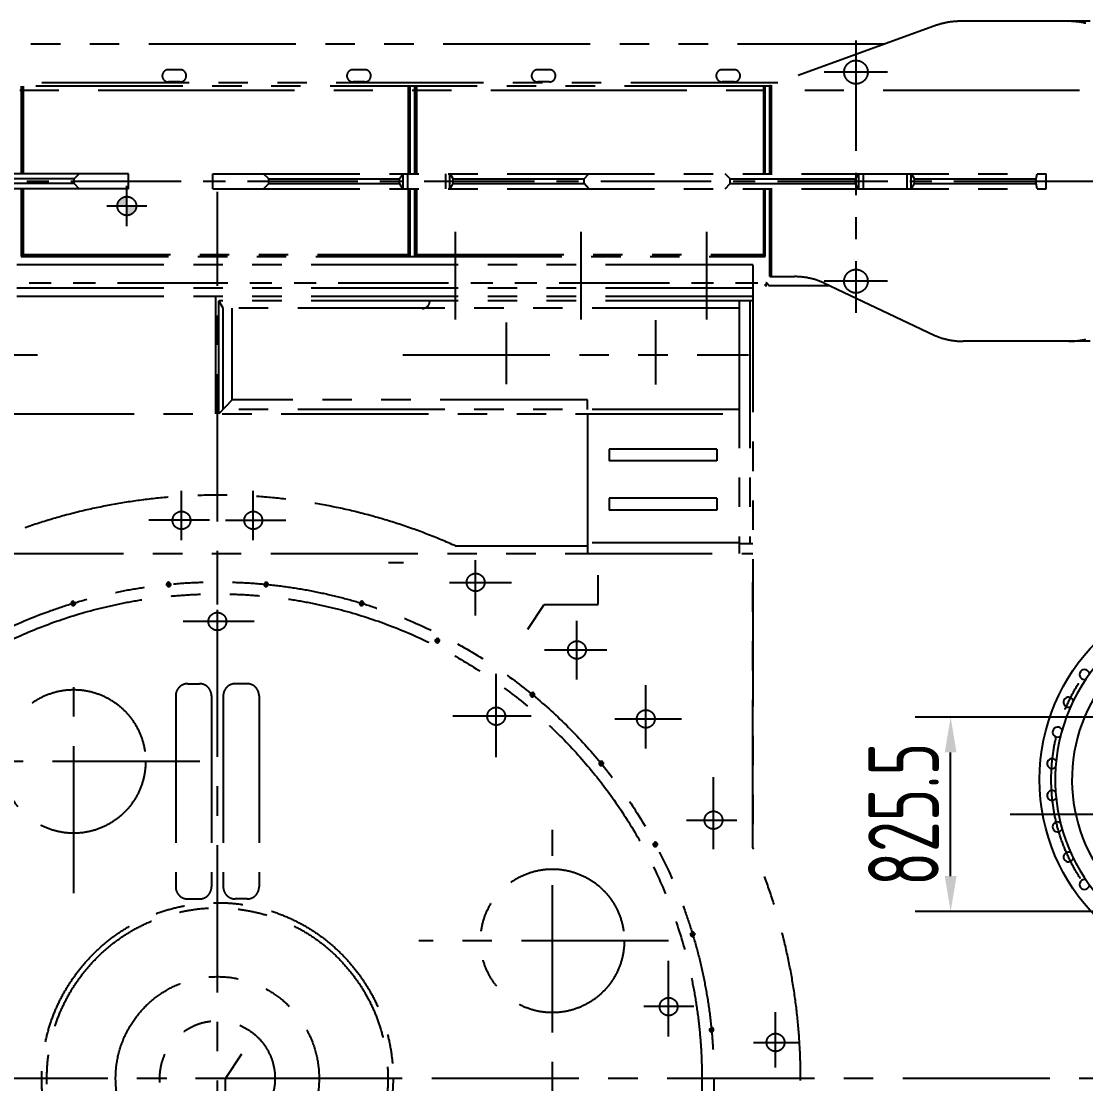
# Model space of a CAD drawing. Header units: millimetres. Extents: x 0 to 21000, y 0 to 14850.
# Drawn here: x 8710 to 13229, y 7724 to 12236 of the extents above; entities that cross this region are included whole.
import ezdxf

# ---------------------------------------------------------------- set-up
doc = ezdxf.new("R2010")
doc.units = ezdxf.units.MM
doc.header["$LTSCALE"] = 500
doc.linetypes.add('G', pattern=[2, 1.25, -0.25, 0.25, -0.25])
doc.linetypes.add('K', pattern=[2.5, 1.25, -0.25, 0.25, -0.25, 0.25, -0.25])
for name, color, linetype in [('01', 7, 'Continuous'), ('05', 4, 'G'), ('07', 6, 'K'), ('08', 1, 'Continuous')]:
    doc.layers.add(name, color=color, linetype=linetype)
doc.styles.get("Standard").update_dxf_attribs({"font": 'isocp', "width": 0.707, "bigfont": 'intecad.shx'})
doc.dimstyles.new('INTE', dxfattribs={"dimscale": 50, "dimtxt": 6, "dimasz": 3, "dimexe": 3, "dimexo": 0, "dimgap": 1, "dimtad": 1, "dimdec": 1, "dimdsep": 46, "dimtxsty": 'Standard', "dimcen": 0, "dimclrd": 1, "dimclre": 1, "dimclrt": 3, "dimaunit": 1, "dimadec": 0, "dimazin": 0, "dimtfac": 1, "dimtdec": 1, "dimtmove": 0, "dimatfit": 0, "dimfxl": 1, "dimarcsym": 0})

# ---------------------------------------------------------------- blocks, each defined once
blk = doc.blocks.new('errwrre')
at = {"layer": '07', "linetype": 'K'}
h = blk.add_hatch(color=6, dxfattribs=at)
h.paths.add_polyline_path([(-17171.7, 28830.1), (-17171.7, 28870.1, -0.414214), (-17131.7, 28830.1)])
h.paths.add_polyline_path([(-17171.7, 28830.1), (-17171.7, 28790.1, -0.414214), (-17211.7, 28830.1)])
at = {"layer": '05', "color": 142, "linetype": 'G', "ltscale": 0.75}
blk.add_line((-17276.7, 24092.4), (-17276.7, 34344.4), dxfattribs=at)
at = {"layer": '05', "color": 142, "linetype": 'G'}
for p, q in [((-13466.7, 33749.6), (-13466.7, 23157.2)), ((-9832, 29214.6), (-17231.4, 29214.6)), ((-16540.2, 26904), (-16540.2, 28384.5))]:
    blk.add_line(p, q, dxfattribs=at)
at = {"layer": '07', "color": 6, "linetype": 'K', "ltscale": 1.25}
blk.add_line((-17276.7, 32655.4), (-17276.7, 33154), dxfattribs=at)
at = {"layer": '07', "color": 6, "linetype": 'K'}
for p, q in [((-17956.2, 32920.3), (-17956.2, 32368.4)), ((-16597.2, 32920.3), (-16597.2, 32381.4)), ((-17308.7, 29195.1), (-17308.7, 32733.1)), ((-17244.7, 32733.1), (-17308.7, 32733.1)), ((-17244.7, 29195.1), (-17244.7, 32733.1)), ((-17286.7, 32691.1), (-17308.7, 32696.2)), ((-17286.7, 32175), (-17286.7, 32691.1)), ((-17266.7, 32691.1), (-17286.7, 32691.1)), ((-17244.7, 32696.2), (-17266.7, 32691.1)), ((-17266.7, 32175), (-17266.7, 32691.1)), ((-17939.3, 32268.3), (-17681.7, 31560.1)), ((-16845.6, 31789.1), (-16623.3, 32257.9)), ((-17286.7, 32175), (-17308.7, 32161.4)), ((-17244.7, 32160.1), (-17308.7, 32160.1)), ((-17308.7, 32141.6), (-17244.7, 32141.6)), ((-17266.7, 32175), (-17286.7, 32175)), ((-17244.7, 32161.4), (-17266.7, 32175)), ((-17859.2, 32048.1), (-17859.2, 26343.7)), ((-17308.7, 31957.2), (-17244.7, 31957.2)), ((-17244.7, 31938.7), (-17308.7, 31938.7)), ((-17286.7, 31923.8), (-17308.7, 31937.4)), ((-17286.7, 31392.1), (-17286.7, 31923.8)), ((-17266.7, 31923.8), (-17286.7, 31923.8)), ((-17244.7, 31937.4), (-17266.7, 31923.8)), ((-17266.7, 31392.1), (-17266.7, 31923.8)), ((-16834.2, 31555.2), (-16834.2, 31813.1)), ((-13619.1, 31490.9), (-13619.1, 31689.2)), ((-16871.7, 31560.1), (-16871.7, 31665.6)), ((-17694.2, 31594.5), (-17694.2, 26484.7)), ((-17308.7, 31568.1), (-17684.5, 31568.1)), ((-17308.7, 31560.1), (-17681.7, 31560.1)), ((-17681.2, 31568.1), (-17681.2, 25373.1)), ((-16871.7, 31568.1), (-17244.7, 31568.1)), ((-16871.7, 31560.1), (-17244.7, 31560.1)), ((-16839.9, 31551.9), (-16834.2, 31555.2)), ((-13512.3, 31584.6), (-13748.5, 31584.6)), ((-17308.7, 31541.1), (-17681.2, 31541.1)), ((-17681.2, 31533.2), (-17308.7, 31533.2)), ((-16957.2, 31541.1), (-17244.7, 31541.1)), ((-17244.7, 31533.2), (-16965.2, 31533.2)), ((-16965.2, 31533.2), (-16957.2, 31541.1)), ((-16965.2, 30060.1), (-16965.2, 31533.2)), ((-16957.2, 30052.1), (-16957.2, 31541.1)), ((-16840.6, 31543.2), (-16829.7, 31543.2)), ((-16834.9, 31547.4), (-16834.9, 31538.4)), ((-16921.2, 31487.6), (-16921.2, 26922.3)), ((-16921.2, 31487.6), (-14448.7, 31487.6)), ((-16822.6, 31487.6), (-16822.6, 26922.3)), ((-16787.1, 31487.6), (-16787.1, 26922.3)), ((-16768.7, 31487.6), (-16768.7, 29220.6)), ((-16768.7, 31475.6), (-15738.7, 31475.6)), ((-16540.2, 30001.8), (-16540.2, 31469.3)), ((-15738.7, 31430.6), (-15738.7, 31487.6)), ((-14448.7, 31488.1), (-15695.7, 31488.1)), ((-15695.7, 26941.1), (-15695.7, 31488.1)), ((-16768.7, 31430.6), (-15695.7, 31430.6)), ((-16737.7, 31430.6), (-16737.7, 29239.6)), ((-16307.7, 31430.6), (-16307.7, 29238)), ((-16289.7, 26985.6), (-16289.7, 31430.6)), ((-15741.2, 31430.6), (-15741.2, 30785.6)), ((-14563.3, 31207.2), (-14563.3, 31420.5)), ((-17750.7, 31408.6), (-17750.7, 31358.6)), ((-17698.7, 31408.6), (-17698.7, 31358.6)), ((-17286.7, 31392.1), (-17308.7, 31371)), ((-17266.7, 31392.1), (-17286.7, 31392.1)), ((-17244.7, 31371), (-17266.7, 31392.1)), ((-16139.1, 31335.6), (-16089.1, 31335.6)), ((-16139.1, 31335.6), (-16139.1, 30878.6)), ((-16089.1, 31335.6), (-16089.1, 30878.6)), ((-15930.5, 31335.6), (-15880.5, 31335.6)), ((-15930.5, 31335.6), (-15930.5, 30878.6)), ((-15880.5, 31335.6), (-15880.5, 30878.6)), ((-13673.3, 31324.7), (-13673.3, 31300.7)), ((-17062.6, 31291), (-16690.3, 31291)), ((-14440.3, 31321.2), (-14745.4, 31321.2)), ((-13661.3, 31312.7), (-13685.3, 31312.7)), ((-14066.7, 31232.1), (-14090.7, 31232.1)), ((-14078.7, 31244.1), (-14078.7, 31220.1)), ((-13771.2, 31237.2), (-13771.2, 31024.9)), ((-14993.3, 30902), (-14993.3, 31185)), ((-14050.7, 31130.6), (-14050.7, 30069.5)), ((-13644, 31130.6), (-13965.7, 31130.6)), ((-16686.9, 31074.6), (-16413.9, 31074.6)), ((-14448.5, 31073.9), (-14472.5, 31073.9)), ((-14460.5, 31085.9), (-14460.5, 31061.9)), ((-14868.3, 31033.9), (-15136.6, 31033.9)), ((-16139.1, 30878.6), (-16089.1, 30878.6)), ((-15930.5, 30878.6), (-15880.5, 30878.6)), ((-15478.8, 30831), (-15603.8, 30831)), ((-15478.8, 30602.1), (-15478.8, 30831)), ((-15286, 30603.8), (-15286, 30868.5)), ((-14792.2, 30844.3), (-14816.2, 30844.3)), ((-14804.2, 30856.3), (-14804.2, 30832.3)), ((-17286.7, 30772.1), (-17308.7, 30791.6)), ((-17244.7, 30791.6), (-17266.7, 30772.1)), ((-16348.7, 30785.6), (-16348.7, 29277.6)), ((-16307.7, 30785.6), (-16348.7, 30785.6)), ((-16289.7, 30785.6), (-15695.7, 30785.6)), ((-15728.7, 30223.9), (-15728.7, 30785.6)), ((-17286.7, 30216.3), (-17286.7, 30772.1)), ((-17266.7, 30772.1), (-17286.7, 30772.1)), ((-17266.7, 30216.3), (-17266.7, 30772.1)), ((-17062.6, 30757.6), (-16690.3, 30757.6)), ((-15160.8, 30741.2), (-15410, 30741.2)), ((-17750.7, 30624.6), (-17750.7, 30574.6)), ((-17698.7, 30624.6), (-17698.7, 30574.6)), ((-15375.1, 30532.4), (-15478.8, 30602.1)), ((-12411.6, 30637.1), (-14522.4, 30637.1)), ((-15096.4, 30564.1), (-15096.4, 30540.1)), ((-15084.4, 30552.1), (-15108.4, 30552.1)), ((-15004.7, 30546.8), (-15004.7, 30214.8)), ((-15573.3, 30199.9), (-15573.3, 30463.6)), ((-16676.8, 30440.6), (-16415.6, 30440.6)), ((-14831.3, 30398.6), (-15185, 30398.6)), ((-15432.4, 30311.2), (-15667.2, 30311.2)), ((-17286.7, 30216.3), (-17308.7, 30202.7)), ((-17244.7, 30201.4), (-17308.7, 30201.4)), ((-17266.7, 30216.3), (-17286.7, 30216.3)), ((-17244.7, 30202.7), (-17266.7, 30216.3)), ((-17062.6, 30224.2), (-16690.3, 30224.2)), ((-17308.7, 30182.9), (-17244.7, 30182.9)), ((-15314, 30148.4), (-15338, 30148.4)), ((-15326, 30160.4), (-15326, 30136.4)), ((-16746.1, 30107.3), (-16743.7, 30109.6)), ((-17681.2, 30060.1), (-17308.7, 30060.1)), ((-17244.7, 30060.1), (-16965.2, 30060.1)), ((-16965.2, 30060.1), (-16957.2, 30052.1)), ((-17681.2, 30052.1), (-17308.7, 30052.1)), ((-17308.7, 30033.1), (-17681.2, 30033.1)), ((-17681.2, 30025.2), (-17308.7, 30025.2)), ((-17308.7, 30021.4), (-17244.7, 30021.4)), ((-17244.7, 30052.1), (-16957.2, 30052.1)), ((-16957.2, 30033.1), (-17244.7, 30033.1)), ((-17244.7, 30025.2), (-16965.2, 30025.2)), ((-16965.2, 30025.2), (-16957.2, 30033.1)), ((-16965.2, 28390.1), (-16965.2, 30025.2)), ((-16957.2, 28382.1), (-16957.2, 30052.1)), ((-17244.7, 30002.8), (-17308.7, 30002.8)), ((-17286.7, 29987.9), (-17308.7, 30001.6)), ((-17286.7, 29433.1), (-17286.7, 29987.9)), ((-17266.7, 29987.9), (-17286.7, 29987.9)), ((-17244.7, 30001.6), (-17266.7, 29987.9)), ((-17266.7, 29433.1), (-17266.7, 29987.9)), ((-15657.7, 29941.9), (-15657.7, 30005.5)), ((-13466.7, 29997.1), (-13466.7, 28402.1)), ((-17750.7, 29840.6), (-17750.7, 29790.6)), ((-17698.7, 29840.6), (-17698.7, 29790.6)), ((-15484.1, 29838.6), (-15484.1, 29814.6)), ((-15472.1, 29826.6), (-15496.1, 29826.6)), ((-15836.7, 29248.7), (-15836.7, 29505.2)), ((-17286.7, 29433.1), (-17308.7, 29411.1)), ((-17266.7, 29433.1), (-17286.7, 29433.1)), ((-17266.7, 29433.1), (-17244.7, 29411.1)), ((-15564.8, 29433), (-15564.8, 29409)), ((-15552.8, 29421), (-15576.8, 29421)), ((-15091.7, 29391.6), (-14279.7, 29391.6)), ((-15752.7, 29367), (-15962.6, 29367)), ((-15407.2, 29370.2), (-15407.2, 29068.8)), ((-15142.7, 29340.6), (-15142.7, 29290.6)), ((-14228.7, 29340.6), (-14228.7, 29290.6)), ((-13466.7, 29248.7), (-13570.4, 29318.4)), ((-16348.7, 29277.6), (-16737.7, 29277.6)), ((-16348.7, 29277.6), (-16289.7, 29220.6)), ((-13341.7, 29247.7), (-13466.7, 29248.7)), ((-16289.7, 29208.1), (-16787.1, 29208.1)), ((-16737.7, 29239.6), (-16768.7, 29220.6)), ((-16289.7, 29220.6), (-16768.7, 29220.6)), ((-16309.3, 29239.6), (-16737.7, 29239.6)), ((-15478.9, 29214.6), (-15603.9, 29214.6)), ((-15091.7, 29239.6), (-14279.7, 29239.6)), ((-17244.7, 29195.1), (-17308.7, 29195.1)), ((-15836.7, 29180.6), (-15836.7, 28924.1)), ((-15091.7, 29189.6), (-14279.7, 29189.6)), ((-15142.7, 29088.6), (-15142.7, 29138.6)), ((-14812.7, 29139.4), (-14812.7, 28097)), ((-14228.7, 29088.6), (-14228.7, 29138.6)), ((-15752.7, 29062.2), (-15962.6, 29062.2)), ((-17750.7, 29056.6), (-17750.7, 29006.6)), ((-17698.7, 29056.6), (-17698.7, 29006.6)), ((-15564.8, 28996.2), (-15564.8, 29020.2)), ((-15091.7, 29037.6), (-14279.7, 29037.6)), ((-15552.8, 29008.2), (-15576.8, 29008.2)), ((-17171.7, 28915.1), (-17171.7, 28745.1)), ((-17308.7, 28837.1), (-17308.7, 25306.1)), ((-17244.7, 28837.1), (-17308.7, 28837.1)), ((-17244.7, 28837.1), (-17244.7, 25306.1)), ((-17086.7, 28830.1), (-17256.7, 28830.1)), ((-17286.7, 28606.1), (-17308.7, 28628.1)), ((-17266.7, 28606.1), (-17244.7, 28628.1)), ((-15484.1, 28590.6), (-15484.1, 28614.6)), ((-17286.7, 28606.1), (-17286.7, 28051.3)), ((-17266.7, 28606.1), (-17286.7, 28606.1)), ((-17266.7, 28606.1), (-17266.7, 28051.3)), ((-15472.1, 28602.6), (-15496.1, 28602.6)), ((-14252.9, 28604.6), (-15252, 28604.6)), ((-16540.2, 28384.5), (-16540.2, 28450.4)), ((-17681.2, 28390.1), (-17308.7, 28390.1)), ((-17244.7, 28390.1), (-16965.2, 28390.1)), ((-16965.2, 28390.1), (-16957.2, 28382.1)), ((-17681.2, 28382.1), (-17308.7, 28382.1)), ((-17244.7, 28382.1), (-16957.2, 28382.1))]:
    blk.add_line(p, q, dxfattribs=at)
at = {"layer": '07', "color": 6, "linetype": 'K', "ltscale": 1.333333}
blk.add_line((-17662.2, 32875.1), (-17662.2, 25374.1), dxfattribs=at)
at = {"layer": '07', "color": 6, "linetype": 'K', "ltscale": 0.75}
for p, q in [((-17740.2, 32060.5), (-17740.2, 31791.8)), ((-16852.2, 32060.5), (-16852.2, 31791.8)), ((-17874.6, 31926.1), (-16717.9, 31926.1)), ((-16844.9, 26915.2), (-16844.9, 31543.2))]:
    blk.add_line(p, q, dxfattribs=at)
for centre in [(-17740.2, 31926.1), (-16852.2, 31926.1)]:
    blk.add_circle(centre, 50, dxfattribs=at)
at = {"layer": '07', "color": 6, "linetype": 'K'}
for centre, radius in [((-13619.1, 31584.6), 38), ((-13466.7, 29214.6), 2108.2), ((-14563.3, 31321.2), 38), ((-13673.3, 31312.7), 7.2), ((-13466.7, 29214.6), 2057.4), ((-14078.7, 31232.1), 7.2), ((-13771.2, 31130.6), 38), ((-14993.3, 31033.9), 38), ((-14460.5, 31073.9), 7.2), ((-14050.7, 30637.1), 305), ((-14804.2, 30844.3), 7.2), ((-15286, 30741.2), 38), ((-15096.4, 30552.1), 7.2), ((-15004.7, 30398.6), 38), ((-15573.3, 30311.2), 38), ((-15326, 30148.4), 7.2), ((-13466.7, 29214.6), 746), ((-13466.7, 29214.6), 724), ((-13466.7, 29214.6), 724), ((-15484.1, 29826.6), 7.2), ((-13466.7, 29214.6), 432), ((-15564.8, 29421), 7.2), ((-13466.7, 29214.6), 244.5), ((-15836.7, 29367), 38), ((-15407.2, 29214.6), 38), ((-15836.7, 29062.2), 38), ((-15564.8, 29008.2), 7.2), ((-14812.7, 28604.6), 305), ((-17171.7, 28830.1), 40), ((-15484.1, 28602.6), 7.2)]:
    blk.add_circle(centre, radius, dxfattribs=at)
for centre, radius, start, end in [((-17651.2, 32829.5), 305, 166.3183, 180), ((-16902.2, 32829.5), 305, 0, 13.6817), ((-17651.2, 32368.4), 305, 180, 199.1607), ((-16902.2, 32381.4), 305, 336.119, 0), ((-16566.7, 31665.6), 305, 156.119, 180), ((-13466.7, 29214.6), 2476.5, 90, 113.3603), ((-13466.7, 29214.6), 2476.5, 66.6397, 90), ((-16834.9, 31543.2), 10, 120, 180), ((-17724.7, 31408.6), 26, 0, 180), ((-17724.7, 31358.6), 26, 180, 0), ((-13673.3, 31312.7), 9, 260, 170), ((-14078.7, 31232.1), 9, 260, 170), ((-14460.5, 31073.9), 9, 260, 170), ((-14804.2, 30844.3), 9, 260, 170), ((-17724.7, 30624.6), 26, 0, 180), ((-17724.7, 30574.6), 26, 180, 0), ((-15096.4, 30552.1), 9, 260, 170), ((-13467.2, 29214.6), 2476.5, 155.9058, 204.0942), ((-15326, 30148.4), 9, 260, 170), ((-16768.7, 30084.6), 32, 0, 90), ((-17724.7, 29840.6), 26, 0, 180), ((-15484.1, 29826.6), 9, 260, 170), ((-17724.7, 29790.6), 26, 180, 0), ((-15564.8, 29421), 9, 260, 170), ((-15091.7, 29340.6), 51, 90, 180), ((-14279.7, 29340.6), 51, 0, 90), ((-15091.7, 29290.6), 51, 180, 270), ((-14279.7, 29290.6), 51, 270, 0), ((-15091.7, 29138.6), 51, 90, 180), ((-14279.7, 29138.6), 51, 0, 90), ((-17724.7, 29056.6), 26, 0, 180), ((-15091.7, 29088.6), 51, 180, 270), ((-14279.7, 29088.6), 51, 270, 0), ((-15564.8, 29008.2), 9, 190, 100), ((-17724.7, 29006.6), 26, 180, 0), ((-15484.1, 28602.6), 9, 190, 100)]:
    blk.add_arc(centre, radius, start, end, dxfattribs=at)
blk = doc.blocks.new('*D376')
at = {"layer": '08', "color": 1, "lineweight": -2}
for p, q in [((13714.9, 9280.8), (12505.8, 9280.8)), ((12655.8, 8605.3), (12655.8, 9130.8)), ((13714.9, 8455.3), (12505.8, 8455.3))]:
    blk.add_line(p, q, dxfattribs=at)
at = {"layer": '08', "color": 1}
for points in [[(12630.8, 9130.8), (12680.8, 9130.8), (12655.8, 9280.8)], [(12630.8, 8605.3), (12680.8, 8605.3), (12655.8, 8455.3)]]:
    blk.add_solid(points, dxfattribs=at)
at = {"layer": 'Defpoints', "color": 0}
for p in [(12655.8, 9280.8), (13714.9, 9280.8), (13714.9, 8455.3)]:
    blk.add_point(p, dxfattribs=at)
at = {"layer": '08', "color": 3, "insert": (12455.8, 8868), "char_height": 300, "attachment_point": 5, "rotation": 90}
blk.add_mtext('825.5', dxfattribs=at)
blk = doc.blocks.new('weewr')
at = {"layer": '01', "color": 7, "linetype": 'Continuous'}
for p, q in [((11539.3, 8045.5), (11628.1, 8021.7)), ((11533.1, 8042), (11528.2, 8023.7)), ((11528.2, 8023.7), (11626.8, 7997.3)), ((11539.4, 8020.6), (11534, 8000.4)), ((11534, 8000.4), (11610.1, 7980)), ((11615.5, 8000.3), (11610.1, 7980)), ((11631.7, 8015.6), (11626.8, 7997.3)), ((11277.2, 7980.7), (11305.5, 7976.2)), ((11305.5, 7976.2), (11527.8, 7940.9)), ((11536.4, 7972.8), (11514, 7889.5)), ((11535.2, 7985.8), (11532, 7974)), ((11532, 7974), (11598.6, 7956.1)), ((11535.2, 7985.8), (11601.8, 7968)), ((11541.8, 7998.3), (11538.2, 7985)), ((11594.3, 7957.3), (11572, 7874)), ((11601.8, 7968), (11598.6, 7956.1)), ((11602.3, 7982.1), (11598.8, 7968.8)), ((11587.4, 7931.5), (11838.9, 7891.6)), ((11651.7, 7413.3), (11174.2, 7596.4))]:
    blk.add_line(p, q, dxfattribs=at)
for centre, radius in [((11797.9, 7635.2), 827.5), ((11245.8, 7783.2), 165), ((11543, 7881.6), 30), ((11245.8, 7783.2), 49.6), ((11797.9, 7635.2), 203.7)]:
    blk.add_circle(centre, radius, dxfattribs=at)
for centre, radius, start, end in [((11596.5, 8386.6), 21, 322.5135, 247.4865), ((11730.1, 8410.2), 21, 312.5135, 237.4865), ((11865.7, 8410.2), 21, 302.5135, 227.4865), ((11999.2, 8386.6), 21, 292.5135, 217.4865), ((11797.9, 7635.2), 761.4, 173.7719, 156.2281), ((11797.9, 7635.2), 690, 181.4236, 148.5764), ((11469.1, 8340.3), 21, 332.5135, 257.4865), ((12126.6, 8340.3), 21, 282.5135, 207.4865), ((11351.7, 8272.5), 21, 342.5135, 267.4865), ((12244.1, 8272.5), 21, 272.5135, 197.4865), ((11797.9, 7635.2), 582.5, 187.2304, 74.6846), ((11247.8, 8185.3), 21, 352.5135, 277.4865), ((11797.9, 7635.2), 582.5, 104.5359, 142.7696), ((12347.9, 8185.3), 21, 262.5135, 187.4865), ((11160.7, 8081.4), 21, 2.5135, 287.4865), ((12435.1, 8081.4), 21, 252.5135, 177.4865), ((11538, 8040.7), 5, 75, 165), ((11626.8, 8016.9), 5, 345, 75), ((11245.8, 7783.2), 215, 99.8491, 230.1509), ((11245.8, 7783.2), 200, 80.9868, 249.0132), ((11092.9, 7964), 21, 12.5135, 297.4865), ((11310.2, 8005.8), 30, 260.9868, 322.7696), ((12502.9, 7964), 21, 242.5135, 167.4865), ((11797.9, 7635.2), 231.2, 291.2136, 252.0648), ((11798.2, 7635.1), 259.6, 295.1331, 80.9868), ((11046.5, 7836.6), 21, 96.5194, 233.4806), ((12549.3, 7836.6), 21, 232.5135, 157.4865), ((11022.9, 7703), 21, 32.5135, 317.4865), ((12572.8, 7703), 21, 222.5135, 147.4865), ((11022.9, 7567.4), 21, 42.5135, 327.4865), ((11190.2, 7558.1), 30, 7.2304, 69.0132), ((12572.8, 7567.4), 21, 212.5135, 137.4865), ((11046.5, 7433.9), 21, 52.5135, 337.4865), ((12549.3, 7433.9), 21, 202.5135, 127.4865), ((11092.9, 7306.5), 21, 62.5135, 347.4865), ((12502.9, 7306.5), 21, 192.5135, 117.4865), ((11160.7, 7189.1), 21, 72.5135, 357.4865), ((12435.1, 7189.1), 21, 182.5135, 107.4865), ((11247.8, 7085.2), 21, 82.5135, 7.4865), ((12347.9, 7085.2), 21, 172.5135, 97.4865), ((11351.7, 6998), 21, 92.5135, 17.4865), ((12244.1, 6998), 21, 162.5135, 87.4865), ((11469.1, 6930.2), 21, 102.5135, 27.4865), ((12126.6, 6930.2), 21, 152.5135, 77.4865), ((11596.5, 6883.8), 21, 112.5135, 37.4865), ((11730.1, 6860.3), 21, 122.5135, 47.4865), ((11865.7, 6860.3), 21, 132.5135, 57.4865), ((11999.2, 6883.8), 21, 142.5135, 67.4865)]:
    blk.add_arc(centre, radius, start, end, dxfattribs=at)
at = {"layer": '05', "color": 142, "linetype": 'G'}
for p, q in [((11603, 8105.8), (11529.7, 7832)), ((11310.9, 8026.1), (11180.8, 7540.2)), ((11301, 7989.1), (11187, 7563.4)), ((11287, 7936.7), (11204.7, 7629.6)), ((11863.9, 7881.8), (11731.8, 7388.7)), ((11488.8, 7718.1), (11002.9, 7848.2)), ((11474.3, 7721.9), (11017.4, 7844.4)), ((12072.2, 7561.7), (11523.5, 7708.7))]:
    blk.add_line(p, q, dxfattribs=at)
at = {"layer": '05', "color": 142, "linetype": 'G', "ltscale": 0.8}
for p, q in [((11531.9, 7840.3), (11554, 7922.8)), ((11580.9, 7871.6), (11504.4, 7892.1))]:
    blk.add_line(p, q, dxfattribs=at)
at = {"layer": '05', "color": 142, "linetype": 'G'}
blk.add_circle((11797.9, 7635.2), 777.9, dxfattribs=at)

msp = doc.modelspace()

# ---------------------------------------------------------------- linework, layer by layer
at = {"layer": '05'}
msp.add_line((12909.18, 8868.03), (14875.75, 8868.03), dxfattribs=at)

# ---------------------------------------------------------------- block references
at = {"layer": '07'}
for name, p, rotation in [('errwrre', (-19672.33, -5720.23), 270), ('weewr', (25658.89, 16650.86), 180)]:
    msp.add_blockref(name, p, dxfattribs=dict(at, rotation=rotation))

# ---------------------------------------------------------------- dimensions: what is measured, and where the dimension line sits
at = {"layer": '08'}
dim = msp.add_linear_dim(base=(12655.79, 9280.78), p1=(13714.94, 8455.28), p2=(13714.94, 9280.78), angle=270, dimstyle='INTE', dxfattribs=at)
dim.commit()
dim.dimension.update_dxf_attribs({"geometry": '*D376', "text_midpoint": (12455.76, 8868.03)})

doc.saveas('drawing.dxf')
